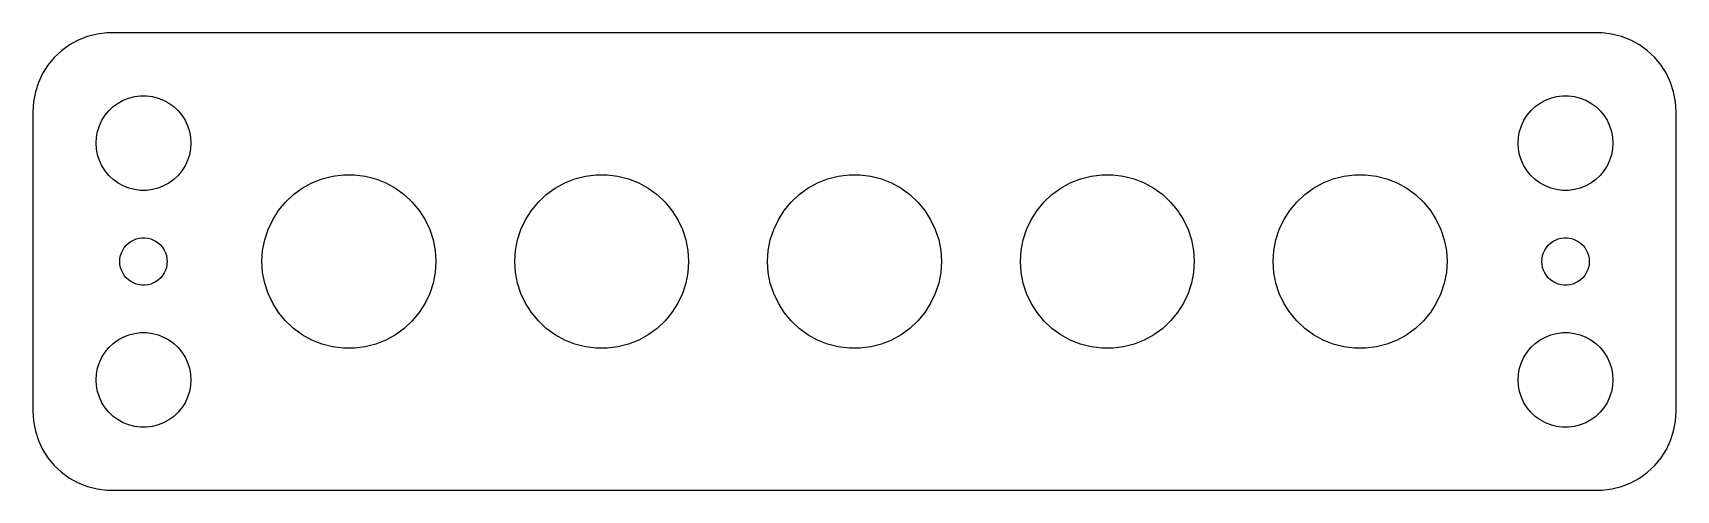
# Model space of a CAD drawing. Header units: metres. Extents: x -52 to 52, y 25 to 53.
import ezdxf

# ---------------------------------------------------------------- set-up
doc = ezdxf.new("R2010")
doc.units = ezdxf.units.M

msp = doc.modelspace()

# ---------------------------------------------------------------- linework, layer by layer
for p, q in [((-48.5451, 53.2553), (-49.1289, 53.0241)), ((-47.9369, 53.4114), (-48.5451, 53.2553)), ((-47.3139, 53.4901), (-47.9369, 53.4114)), ((47.3139, 53.4901), (-47.3139, 53.4901)), ((47.9369, 53.4114), (47.3139, 53.4901)), ((48.5451, 53.2553), (47.9369, 53.4114)), ((49.1289, 53.0241), (48.5451, 53.2553)), ((-50.1871, 52.3526), (-50.6448, 51.9227)), ((-49.6791, 52.7216), (-50.1871, 52.3526)), ((-49.1289, 53.0241), (-49.6791, 52.7216)), ((49.6791, 52.7216), (49.1289, 53.0241)), ((50.1871, 52.3526), (49.6791, 52.7216)), ((50.6448, 51.9227), (50.1871, 52.3526)), ((-51.0451, 51.4389), (-51.3815, 50.9088)), ((-50.6448, 51.9227), (-51.0451, 51.4389)), ((51.0451, 51.4389), (50.6448, 51.9227)), ((51.3815, 50.9088), (51.0451, 51.4389)), ((-51.6489, 50.3406), (-51.8429, 49.7434)), ((-51.3815, 50.9088), (-51.6489, 50.3406)), ((51.6489, 50.3406), (51.3815, 50.9088)), ((51.8429, 49.7434), (51.6489, 50.3406)), ((-51.9606, 49.1267), (-52, 48.5)), ((-51.8429, 49.7434), (-51.9606, 49.1267)), ((-46.9123, 48.8115), (-46.6075, 49.033)), ((-46.6075, 49.033), (-46.2773, 49.2145)), ((-46.2773, 49.2145), (-45.927, 49.3532)), ((-45.927, 49.3532), (-45.5621, 49.4469)), ((-45.5621, 49.4469), (-45.1884, 49.4941)), ((-45.1884, 49.4941), (-44.8116, 49.4941)), ((-44.8116, 49.4941), (-44.4379, 49.4469)), ((-44.4379, 49.4469), (-44.0729, 49.3532)), ((-44.0729, 49.3532), (-43.7227, 49.2145)), ((-43.7227, 49.2145), (-43.3925, 49.033)), ((-43.3925, 49.033), (-43.0877, 48.8115)), ((43.0877, 48.8115), (43.3925, 49.033)), ((43.3925, 49.033), (43.7227, 49.2145)), ((43.7227, 49.2145), (44.0729, 49.3532)), ((44.0729, 49.3532), (44.4379, 49.4469)), ((44.4379, 49.4469), (44.8116, 49.4941)), ((44.8116, 49.4941), (45.1884, 49.4941)), ((45.1884, 49.4941), (45.5621, 49.4469)), ((45.5621, 49.4469), (45.927, 49.3532)), ((45.927, 49.3532), (46.2773, 49.2145)), ((46.2773, 49.2145), (46.6075, 49.033)), ((46.6075, 49.033), (46.9123, 48.8115)), ((51.9606, 49.1267), (51.8429, 49.7434)), ((52, 48.5), (51.9606, 49.1267)), ((-52, 48.5), (-52, 29.5)), ((-47.7893, 47.6044), (-47.6289, 47.9453)), ((-47.6289, 47.9453), (-47.427, 48.2634)), ((-47.427, 48.2634), (-47.1869, 48.5536)), ((-47.1869, 48.5536), (-46.9123, 48.8115)), ((-43.0877, 48.8115), (-42.8131, 48.5536)), ((-42.8131, 48.5536), (-42.5729, 48.2634)), ((-42.5729, 48.2634), (-42.3711, 47.9453)), ((-42.3711, 47.9453), (-42.2107, 47.6044)), ((42.2107, 47.6044), (42.3711, 47.9453)), ((42.3711, 47.9453), (42.5729, 48.2634)), ((42.5729, 48.2634), (42.8131, 48.5536)), ((42.8131, 48.5536), (43.0877, 48.8115)), ((46.9123, 48.8115), (47.1869, 48.5536)), ((47.1869, 48.5536), (47.427, 48.2634)), ((47.427, 48.2634), (47.6289, 47.9453)), ((47.6289, 47.9453), (47.7893, 47.6044)), ((52, 29.5), (52, 48.5)), ((-48, 46.5), (-47.9763, 46.876)), ((-47.9763, 46.876), (-47.9057, 47.2461)), ((-47.9057, 47.2461), (-47.7893, 47.6044)), ((-42.2107, 47.6044), (-42.0942, 47.2461)), ((-42.0942, 47.2461), (-42.0237, 46.876)), ((-42.0237, 46.876), (-42, 46.5)), ((42, 46.5), (42.0237, 46.876)), ((42.0237, 46.876), (42.0942, 47.2461)), ((42.0942, 47.2461), (42.2107, 47.6044)), ((47.7893, 47.6044), (47.9057, 47.2461)), ((47.9057, 47.2461), (47.9763, 46.876)), ((47.9763, 46.876), (48, 46.5)), ((-47.9763, 46.124), (-48, 46.5)), ((-47.9057, 45.7539), (-47.9763, 46.124)), ((-42.0237, 46.124), (-42.0942, 45.7539)), ((-42, 46.5), (-42.0237, 46.124)), ((42.0237, 46.124), (42, 46.5)), ((42.0942, 45.7539), (42.0237, 46.124)), ((47.9763, 46.124), (47.9057, 45.7539)), ((48, 46.5), (47.9763, 46.124)), ((-47.7893, 45.3956), (-47.9057, 45.7539)), ((-47.6289, 45.0547), (-47.7893, 45.3956)), ((-47.427, 44.7366), (-47.6289, 45.0547)), ((-47.1869, 44.4464), (-47.427, 44.7366)), ((-42.5729, 44.7366), (-42.8131, 44.4464)), ((-42.3711, 45.0547), (-42.5729, 44.7366)), ((-42.2107, 45.3956), (-42.3711, 45.0547)), ((-42.0942, 45.7539), (-42.2107, 45.3956)), ((42.2107, 45.3956), (42.0942, 45.7539)), ((42.3711, 45.0547), (42.2107, 45.3956)), ((42.5729, 44.7366), (42.3711, 45.0547)), ((42.8131, 44.4464), (42.5729, 44.7366)), ((47.427, 44.7366), (47.1869, 44.4464)), ((47.6289, 45.0547), (47.427, 44.7366)), ((47.7893, 45.3956), (47.6289, 45.0547)), ((47.9057, 45.7539), (47.7893, 45.3956)), ((-46.9123, 44.1884), (-47.1869, 44.4464)), ((-46.6075, 43.967), (-46.9123, 44.1884)), ((-46.2773, 43.7855), (-46.6075, 43.967)), ((-45.927, 43.6468), (-46.2773, 43.7855)), ((-43.7227, 43.7855), (-44.0729, 43.6468)), ((-43.3925, 43.967), (-43.7227, 43.7855)), ((-43.0877, 44.1884), (-43.3925, 43.967)), ((-42.8131, 44.4464), (-43.0877, 44.1884)), ((-34.947, 43.6438), (-34.3418, 43.9765)), ((-34.3418, 43.9765), (-33.6996, 44.2308)), ((-33.6996, 44.2308), (-33.0306, 44.4026)), ((-33.0306, 44.4026), (-32.3453, 44.4891)), ((-32.3453, 44.4891), (-31.6546, 44.4891)), ((-31.6546, 44.4891), (-30.9694, 44.4026)), ((-30.9694, 44.4026), (-30.3004, 44.2308)), ((-30.3004, 44.2308), (-29.6582, 43.9765)), ((-29.6582, 43.9765), (-29.0529, 43.6438)), ((-18.947, 43.6438), (-18.3418, 43.9765)), ((-18.3418, 43.9765), (-17.6996, 44.2308)), ((-17.6996, 44.2308), (-17.0306, 44.4026)), ((-17.0306, 44.4026), (-16.3453, 44.4891)), ((-16.3453, 44.4891), (-15.6546, 44.4891)), ((-15.6546, 44.4891), (-14.9694, 44.4026)), ((-14.9694, 44.4026), (-14.3004, 44.2308)), ((-14.3004, 44.2308), (-13.6582, 43.9765)), ((-13.6582, 43.9765), (-13.0529, 43.6438)), ((-2.94704, 43.6438), (-2.34178, 43.9765)), ((-2.34178, 43.9765), (-1.69958, 44.2308)), ((-1.69958, 44.2308), (-1.03059, 44.4026)), ((-1.03059, 44.4026), (-0.34534, 44.4891)), ((-0.34534, 44.4891), (0.34534, 44.4891)), ((0.34534, 44.4891), (1.03059, 44.4026)), ((1.03059, 44.4026), (1.69958, 44.2308)), ((1.69958, 44.2308), (2.34178, 43.9765)), ((2.34178, 43.9765), (2.94704, 43.6438)), ((13.0529, 43.6438), (13.6582, 43.9765)), ((13.6582, 43.9765), (14.3004, 44.2308)), ((14.3004, 44.2308), (14.9694, 44.4026)), ((14.9694, 44.4026), (15.6546, 44.4891)), ((15.6546, 44.4891), (16.3453, 44.4891)), ((16.3453, 44.4891), (17.0306, 44.4026)), ((17.0306, 44.4026), (17.6996, 44.2308)), ((17.6996, 44.2308), (18.3418, 43.9765)), ((18.3418, 43.9765), (18.947, 43.6438)), ((29.0529, 43.6438), (29.6582, 43.9765)), ((29.6582, 43.9765), (30.3004, 44.2308)), ((30.3004, 44.2308), (30.9694, 44.4026)), ((30.9694, 44.4026), (31.6546, 44.4891)), ((31.6546, 44.4891), (32.3453, 44.4891)), ((32.3453, 44.4891), (33.0306, 44.4026)), ((33.0306, 44.4026), (33.6996, 44.2308)), ((33.6996, 44.2308), (34.3418, 43.9765)), ((34.3418, 43.9765), (34.947, 43.6438)), ((43.0877, 44.1884), (42.8131, 44.4464)), ((43.3925, 43.967), (43.0877, 44.1884)), ((43.7227, 43.7855), (43.3925, 43.967)), ((44.0729, 43.6468), (43.7227, 43.7855)), ((46.2773, 43.7855), (45.927, 43.6468)), ((46.6075, 43.967), (46.2773, 43.7855)), ((46.9123, 44.1884), (46.6075, 43.967)), ((47.1869, 44.4464), (46.9123, 44.1884)), ((-45.5621, 43.5531), (-45.927, 43.6468)), ((-45.1884, 43.5059), (-45.5621, 43.5531)), ((-44.8116, 43.5059), (-45.1884, 43.5059)), ((-44.4379, 43.5531), (-44.8116, 43.5059)), ((-44.0729, 43.6468), (-44.4379, 43.5531)), ((-36.4496, 42.2328), (-36.0093, 42.765)), ((-36.0093, 42.765), (-35.5058, 43.2378)), ((-35.5058, 43.2378), (-34.947, 43.6438)), ((-29.0529, 43.6438), (-28.4942, 43.2378)), ((-28.4942, 43.2378), (-27.9907, 42.765)), ((-27.9907, 42.765), (-27.5504, 42.2328)), ((-20.4496, 42.2328), (-20.0093, 42.765)), ((-20.0093, 42.765), (-19.5058, 43.2378)), ((-19.5058, 43.2378), (-18.947, 43.6438)), ((-13.0529, 43.6438), (-12.4942, 43.2378)), ((-12.4942, 43.2378), (-11.9907, 42.765)), ((-11.9907, 42.765), (-11.5504, 42.2328)), ((-4.44958, 42.2328), (-4.00932, 42.765)), ((-4.00932, 42.765), (-3.50583, 43.2378)), ((-3.50583, 43.2378), (-2.94704, 43.6438)), ((2.94704, 43.6438), (3.50583, 43.2378)), ((3.50583, 43.2378), (4.00932, 42.765)), ((4.00932, 42.765), (4.44958, 42.2328)), ((11.5504, 42.2328), (11.9907, 42.765)), ((11.9907, 42.765), (12.4942, 43.2378)), ((12.4942, 43.2378), (13.0529, 43.6438)), ((18.947, 43.6438), (19.5058, 43.2378)), ((19.5058, 43.2378), (20.0093, 42.765)), ((20.0093, 42.765), (20.4496, 42.2328)), ((27.5504, 42.2328), (27.9907, 42.765)), ((27.9907, 42.765), (28.4942, 43.2378)), ((28.4942, 43.2378), (29.0529, 43.6438)), ((34.947, 43.6438), (35.5058, 43.2378)), ((35.5058, 43.2378), (36.0093, 42.765)), ((36.0093, 42.765), (36.4496, 42.2328)), ((44.4379, 43.5531), (44.0729, 43.6468)), ((44.8116, 43.5059), (44.4379, 43.5531)), ((45.1884, 43.5059), (44.8116, 43.5059)), ((45.5621, 43.5531), (45.1884, 43.5059)), ((45.927, 43.6468), (45.5621, 43.5531)), ((-37.1138, 41.0247), (-36.8197, 41.6496)), ((-36.8197, 41.6496), (-36.4496, 42.2328)), ((-27.5504, 42.2328), (-27.1803, 41.6496)), ((-27.1803, 41.6496), (-26.8862, 41.0247)), ((-21.1138, 41.0247), (-20.8197, 41.6496)), ((-20.8197, 41.6496), (-20.4496, 42.2328)), ((-11.5504, 42.2328), (-11.1803, 41.6496)), ((-11.1803, 41.6496), (-10.8862, 41.0247)), ((-5.11377, 41.0247), (-4.81967, 41.6496)), ((-4.81967, 41.6496), (-4.44958, 42.2328)), ((4.44958, 42.2328), (4.81967, 41.6496)), ((4.81967, 41.6496), (5.11377, 41.0247)), ((10.8862, 41.0247), (11.1803, 41.6496)), ((11.1803, 41.6496), (11.5504, 42.2328)), ((20.4496, 42.2328), (20.8197, 41.6496)), ((20.8197, 41.6496), (21.1138, 41.0247)), ((26.8862, 41.0247), (27.1803, 41.6496)), ((27.1803, 41.6496), (27.5504, 42.2328)), ((36.4496, 42.2328), (36.8197, 41.6496)), ((36.8197, 41.6496), (37.1138, 41.0247)), ((-37.3272, 40.3678), (-37.1138, 41.0247)), ((-26.8862, 41.0247), (-26.6728, 40.3678)), ((-21.3272, 40.3678), (-21.1138, 41.0247)), ((-10.8862, 41.0247), (-10.6728, 40.3678)), ((-5.32719, 40.3678), (-5.11377, 41.0247)), ((5.11377, 41.0247), (5.32719, 40.3678)), ((10.6728, 40.3678), (10.8862, 41.0247)), ((21.1138, 41.0247), (21.3272, 40.3678)), ((26.6728, 40.3678), (26.8862, 41.0247)), ((37.1138, 41.0247), (37.3272, 40.3678)), ((-46.4529, 39.373), (-46.3947, 39.5522)), ((-46.3947, 39.5522), (-46.3145, 39.7226)), ((-46.3145, 39.7226), (-46.2135, 39.8817)), ((-46.2135, 39.8817), (-46.0934, 40.0268)), ((-46.0934, 40.0268), (-45.9561, 40.1558)), ((-45.9561, 40.1558), (-45.8037, 40.2665)), ((-45.8037, 40.2665), (-45.6387, 40.3572)), ((-45.6387, 40.3572), (-45.4635, 40.4266)), ((-45.4635, 40.4266), (-45.2811, 40.4734)), ((-45.2811, 40.4734), (-45.0942, 40.497)), ((-45.0942, 40.497), (-44.9058, 40.497)), ((-44.9058, 40.497), (-44.7189, 40.4734)), ((-44.7189, 40.4734), (-44.5365, 40.4266)), ((-44.5365, 40.4266), (-44.3613, 40.3572)), ((-44.3613, 40.3572), (-44.1963, 40.2665)), ((-44.1963, 40.2665), (-44.0439, 40.1558)), ((-44.0439, 40.1558), (-43.9065, 40.0268)), ((-43.9065, 40.0268), (-43.7865, 39.8817)), ((-43.7865, 39.8817), (-43.6855, 39.7226)), ((-43.6855, 39.7226), (-43.6053, 39.5522)), ((-43.6053, 39.5522), (-43.5471, 39.373)), ((-37.5, 39), (-37.4566, 39.6893)), ((-37.4566, 39.6893), (-37.3272, 40.3678)), ((-26.6728, 40.3678), (-26.5434, 39.6893)), ((-26.5434, 39.6893), (-26.5, 39)), ((-21.5, 39), (-21.4566, 39.6893)), ((-21.4566, 39.6893), (-21.3272, 40.3678)), ((-10.6728, 40.3678), (-10.5434, 39.6893)), ((-10.5434, 39.6893), (-10.5, 39)), ((-5.5, 39), (-5.45662, 39.6893)), ((-5.45662, 39.6893), (-5.32719, 40.3678)), ((5.32719, 40.3678), (5.45662, 39.6893)), ((5.45662, 39.6893), (5.5, 39)), ((10.5, 39), (10.5434, 39.6893)), ((10.5434, 39.6893), (10.6728, 40.3678)), ((21.3272, 40.3678), (21.4566, 39.6893)), ((21.4566, 39.6893), (21.5, 39)), ((26.5, 39), (26.5434, 39.6893)), ((26.5434, 39.6893), (26.6728, 40.3678)), ((37.3272, 40.3678), (37.4566, 39.6893)), ((37.4566, 39.6893), (37.5, 39)), ((43.5471, 39.373), (43.6053, 39.5522)), ((43.6053, 39.5522), (43.6855, 39.7226)), ((43.6855, 39.7226), (43.7865, 39.8817)), ((43.7865, 39.8817), (43.9065, 40.0268)), ((43.9065, 40.0268), (44.0439, 40.1558)), ((44.0439, 40.1558), (44.1963, 40.2665)), ((44.1963, 40.2665), (44.3613, 40.3572)), ((44.3613, 40.3572), (44.5365, 40.4266)), ((44.5365, 40.4266), (44.7189, 40.4734)), ((44.7189, 40.4734), (44.9058, 40.497)), ((44.9058, 40.497), (45.0942, 40.497)), ((45.0942, 40.497), (45.2811, 40.4734)), ((45.2811, 40.4734), (45.4635, 40.4266)), ((45.4635, 40.4266), (45.6387, 40.3572)), ((45.6387, 40.3572), (45.8037, 40.2665)), ((45.8037, 40.2665), (45.9561, 40.1558)), ((45.9561, 40.1558), (46.0934, 40.0268)), ((46.0934, 40.0268), (46.2135, 39.8817)), ((46.2135, 39.8817), (46.3145, 39.7226)), ((46.3145, 39.7226), (46.3947, 39.5522)), ((46.3947, 39.5522), (46.4529, 39.373)), ((-46.5, 39), (-46.4882, 39.188)), ((-46.4882, 38.812), (-46.5, 39)), ((-46.4882, 39.188), (-46.4529, 39.373)), ((-46.4529, 38.627), (-46.4882, 38.812)), ((-46.3947, 38.4478), (-46.4529, 38.627)), ((-43.5471, 38.627), (-43.6053, 38.4478)), ((-43.5471, 39.373), (-43.5118, 39.188)), ((-43.5118, 38.812), (-43.5471, 38.627)), ((-43.5118, 39.188), (-43.5, 39)), ((-43.5, 39), (-43.5118, 38.812)), ((-37.4566, 38.3107), (-37.5, 39)), ((-26.5, 39), (-26.5434, 38.3107)), ((-21.4566, 38.3107), (-21.5, 39)), ((-10.5, 39), (-10.5434, 38.3107)), ((-5.45662, 38.3107), (-5.5, 39)), ((5.5, 39), (5.45662, 38.3107)), ((10.5434, 38.3107), (10.5, 39)), ((21.5, 39), (21.4566, 38.3107)), ((26.5434, 38.3107), (26.5, 39)), ((37.5, 39), (37.4566, 38.3107)), ((43.5, 39), (43.5118, 39.188)), ((43.5118, 38.812), (43.5, 39)), ((43.5118, 39.188), (43.5471, 39.373)), ((43.5471, 38.627), (43.5118, 38.812)), ((43.6053, 38.4478), (43.5471, 38.627)), ((46.4529, 38.627), (46.3947, 38.4478)), ((46.4529, 39.373), (46.4882, 39.188)), ((46.4882, 38.812), (46.4529, 38.627)), ((46.4882, 39.188), (46.5, 39)), ((46.5, 39), (46.4882, 38.812)), ((-46.3145, 38.2774), (-46.3947, 38.4478)), ((-46.2135, 38.1183), (-46.3145, 38.2774)), ((-46.0934, 37.9732), (-46.2135, 38.1183)), ((-45.9561, 37.8442), (-46.0934, 37.9732)), ((-45.8037, 37.7335), (-45.9561, 37.8442)), ((-45.6387, 37.6428), (-45.8037, 37.7335)), ((-45.4635, 37.5734), (-45.6387, 37.6428)), ((-45.2811, 37.5266), (-45.4635, 37.5734)), ((-45.0942, 37.503), (-45.2811, 37.5266)), ((-44.9058, 37.503), (-45.0942, 37.503)), ((-44.7189, 37.5266), (-44.9058, 37.503)), ((-44.5365, 37.5734), (-44.7189, 37.5266)), ((-44.3613, 37.6428), (-44.5365, 37.5734)), ((-44.1963, 37.7335), (-44.3613, 37.6428)), ((-44.0439, 37.8442), (-44.1963, 37.7335)), ((-43.9065, 37.9732), (-44.0439, 37.8442)), ((-43.7865, 38.1183), (-43.9065, 37.9732)), ((-43.6855, 38.2774), (-43.7865, 38.1183)), ((-43.6053, 38.4478), (-43.6855, 38.2774)), ((-37.3272, 37.6322), (-37.4566, 38.3107)), ((-37.1138, 36.9753), (-37.3272, 37.6322)), ((-26.6728, 37.6322), (-26.8862, 36.9753)), ((-26.5434, 38.3107), (-26.6728, 37.6322)), ((-21.3272, 37.6322), (-21.4566, 38.3107)), ((-21.1138, 36.9753), (-21.3272, 37.6322)), ((-10.6728, 37.6322), (-10.8862, 36.9753)), ((-10.5434, 38.3107), (-10.6728, 37.6322)), ((-5.32719, 37.6322), (-5.45662, 38.3107)), ((-5.11377, 36.9753), (-5.32719, 37.6322)), ((5.32719, 37.6322), (5.11377, 36.9753)), ((5.45662, 38.3107), (5.32719, 37.6322)), ((10.6728, 37.6322), (10.5434, 38.3107)), ((10.8862, 36.9753), (10.6728, 37.6322)), ((21.3272, 37.6322), (21.1138, 36.9753)), ((21.4566, 38.3107), (21.3272, 37.6322)), ((26.6728, 37.6322), (26.5434, 38.3107)), ((26.8862, 36.9753), (26.6728, 37.6322)), ((37.3272, 37.6322), (37.1138, 36.9753)), ((37.4566, 38.3107), (37.3272, 37.6322)), ((43.6855, 38.2774), (43.6053, 38.4478)), ((43.7865, 38.1183), (43.6855, 38.2774)), ((43.9065, 37.9732), (43.7865, 38.1183)), ((44.0439, 37.8442), (43.9065, 37.9732)), ((44.1963, 37.7335), (44.0439, 37.8442)), ((44.3613, 37.6428), (44.1963, 37.7335)), ((44.5365, 37.5734), (44.3613, 37.6428)), ((44.7189, 37.5266), (44.5365, 37.5734)), ((44.9058, 37.503), (44.7189, 37.5266)), ((45.0942, 37.503), (44.9058, 37.503)), ((45.2811, 37.5266), (45.0942, 37.503)), ((45.4635, 37.5734), (45.2811, 37.5266)), ((45.6387, 37.6428), (45.4635, 37.5734)), ((45.8037, 37.7335), (45.6387, 37.6428)), ((45.9561, 37.8442), (45.8037, 37.7335)), ((46.0934, 37.9732), (45.9561, 37.8442)), ((46.2135, 38.1183), (46.0934, 37.9732)), ((46.3145, 38.2774), (46.2135, 38.1183)), ((46.3947, 38.4478), (46.3145, 38.2774)), ((-36.8197, 36.3504), (-37.1138, 36.9753)), ((-26.8862, 36.9753), (-27.1803, 36.3504)), ((-20.8197, 36.3504), (-21.1138, 36.9753)), ((-10.8862, 36.9753), (-11.1803, 36.3504)), ((-4.81967, 36.3504), (-5.11377, 36.9753)), ((5.11377, 36.9753), (4.81967, 36.3504)), ((11.1803, 36.3504), (10.8862, 36.9753)), ((21.1138, 36.9753), (20.8197, 36.3504)), ((27.1803, 36.3504), (26.8862, 36.9753)), ((37.1138, 36.9753), (36.8197, 36.3504)), ((-36.4496, 35.7672), (-36.8197, 36.3504)), ((-36.0093, 35.235), (-36.4496, 35.7672)), ((-27.5504, 35.7672), (-27.9907, 35.235)), ((-27.1803, 36.3504), (-27.5504, 35.7672)), ((-20.4496, 35.7672), (-20.8197, 36.3504)), ((-20.0093, 35.235), (-20.4496, 35.7672)), ((-11.5504, 35.7672), (-11.9907, 35.235)), ((-11.1803, 36.3504), (-11.5504, 35.7672)), ((-4.44958, 35.7672), (-4.81967, 36.3504)), ((-4.00932, 35.235), (-4.44958, 35.7672)), ((4.44958, 35.7672), (4.00932, 35.235)), ((4.81967, 36.3504), (4.44958, 35.7672)), ((11.5504, 35.7672), (11.1803, 36.3504)), ((11.9907, 35.235), (11.5504, 35.7672)), ((20.4496, 35.7672), (20.0093, 35.235)), ((20.8197, 36.3504), (20.4496, 35.7672)), ((27.5504, 35.7672), (27.1803, 36.3504)), ((27.9907, 35.235), (27.5504, 35.7672)), ((36.4496, 35.7672), (36.0093, 35.235)), ((36.8197, 36.3504), (36.4496, 35.7672)), ((-46.2773, 34.2145), (-45.927, 34.3532)), ((-45.927, 34.3532), (-45.5621, 34.4469)), ((-45.5621, 34.4469), (-45.1884, 34.4941)), ((-45.1884, 34.4941), (-44.8116, 34.4941)), ((-44.8116, 34.4941), (-44.4379, 34.4469)), ((-44.4379, 34.4469), (-44.0729, 34.3532)), ((-44.0729, 34.3532), (-43.7227, 34.2145)), ((-35.5058, 34.7622), (-36.0093, 35.235)), ((-34.947, 34.3562), (-35.5058, 34.7622)), ((-34.3418, 34.0235), (-34.947, 34.3562)), ((-29.0529, 34.3562), (-29.6582, 34.0235)), ((-28.4942, 34.7622), (-29.0529, 34.3562)), ((-27.9907, 35.235), (-28.4942, 34.7622)), ((-19.5058, 34.7622), (-20.0093, 35.235)), ((-18.947, 34.3562), (-19.5058, 34.7622)), ((-18.3418, 34.0235), (-18.947, 34.3562)), ((-13.0529, 34.3562), (-13.6582, 34.0235)), ((-12.4942, 34.7622), (-13.0529, 34.3562)), ((-11.9907, 35.235), (-12.4942, 34.7622)), ((-3.50583, 34.7622), (-4.00932, 35.235)), ((-2.94704, 34.3562), (-3.50583, 34.7622)), ((-2.34178, 34.0235), (-2.94704, 34.3562)), ((2.94704, 34.3562), (2.34178, 34.0235)), ((3.50583, 34.7622), (2.94704, 34.3562)), ((4.00932, 35.235), (3.50583, 34.7622)), ((12.4942, 34.7622), (11.9907, 35.235)), ((13.0529, 34.3562), (12.4942, 34.7622)), ((13.6582, 34.0235), (13.0529, 34.3562)), ((18.947, 34.3562), (18.3418, 34.0235)), ((19.5058, 34.7622), (18.947, 34.3562)), ((20.0093, 35.235), (19.5058, 34.7622)), ((28.4942, 34.7622), (27.9907, 35.235)), ((29.0529, 34.3562), (28.4942, 34.7622)), ((29.6582, 34.0235), (29.0529, 34.3562)), ((34.947, 34.3562), (34.3418, 34.0235)), ((35.5058, 34.7622), (34.947, 34.3562)), ((36.0093, 35.235), (35.5058, 34.7622)), ((43.7227, 34.2145), (44.0729, 34.3532)), ((44.0729, 34.3532), (44.4379, 34.4469)), ((44.4379, 34.4469), (44.8116, 34.4941)), ((44.8116, 34.4941), (45.1884, 34.4941)), ((45.1884, 34.4941), (45.5621, 34.4469)), ((45.5621, 34.4469), (45.927, 34.3532)), ((45.927, 34.3532), (46.2773, 34.2145)), ((-47.427, 33.2634), (-47.1869, 33.5536)), ((-47.1869, 33.5536), (-46.9123, 33.8116)), ((-46.9123, 33.8116), (-46.6075, 34.033)), ((-46.6075, 34.033), (-46.2773, 34.2145)), ((-43.7227, 34.2145), (-43.3925, 34.033)), ((-43.3925, 34.033), (-43.0877, 33.8116)), ((-43.0877, 33.8116), (-42.8131, 33.5536)), ((-42.8131, 33.5536), (-42.5729, 33.2634)), ((-33.6996, 33.7692), (-34.3418, 34.0235)), ((-33.0306, 33.5974), (-33.6996, 33.7692)), ((-32.3453, 33.5109), (-33.0306, 33.5974)), ((-31.6546, 33.5109), (-32.3453, 33.5109)), ((-30.9694, 33.5974), (-31.6546, 33.5109)), ((-30.3004, 33.7692), (-30.9694, 33.5974)), ((-29.6582, 34.0235), (-30.3004, 33.7692)), ((-17.6996, 33.7692), (-18.3418, 34.0235)), ((-17.0306, 33.5974), (-17.6996, 33.7692)), ((-16.3453, 33.5109), (-17.0306, 33.5974)), ((-15.6546, 33.5109), (-16.3453, 33.5109)), ((-14.9694, 33.5974), (-15.6546, 33.5109)), ((-14.3004, 33.7692), (-14.9694, 33.5974)), ((-13.6582, 34.0235), (-14.3004, 33.7692)), ((-1.69958, 33.7692), (-2.34178, 34.0235)), ((-1.03059, 33.5974), (-1.69958, 33.7692)), ((-0.34534, 33.5109), (-1.03059, 33.5974)), ((0.34534, 33.5109), (-0.34534, 33.5109)), ((1.03059, 33.5974), (0.34534, 33.5109)), ((1.69958, 33.7692), (1.03059, 33.5974)), ((2.34178, 34.0235), (1.69958, 33.7692)), ((14.3004, 33.7692), (13.6582, 34.0235)), ((14.9694, 33.5974), (14.3004, 33.7692)), ((15.6546, 33.5109), (14.9694, 33.5974)), ((16.3453, 33.5109), (15.6546, 33.5109)), ((17.0306, 33.5974), (16.3453, 33.5109)), ((17.6996, 33.7692), (17.0306, 33.5974)), ((18.3418, 34.0235), (17.6996, 33.7692)), ((30.3004, 33.7692), (29.6582, 34.0235)), ((30.9694, 33.5974), (30.3004, 33.7692)), ((31.6546, 33.5109), (30.9694, 33.5974)), ((32.3453, 33.5109), (31.6546, 33.5109)), ((33.0306, 33.5974), (32.3453, 33.5109)), ((33.6996, 33.7692), (33.0306, 33.5974)), ((34.3418, 34.0235), (33.6996, 33.7692)), ((42.5729, 33.2634), (42.8131, 33.5536)), ((42.8131, 33.5536), (43.0877, 33.8116)), ((43.0877, 33.8116), (43.3925, 34.033)), ((43.3925, 34.033), (43.7227, 34.2145)), ((46.2773, 34.2145), (46.6075, 34.033)), ((46.6075, 34.033), (46.9123, 33.8116)), ((46.9123, 33.8116), (47.1869, 33.5536)), ((47.1869, 33.5536), (47.427, 33.2634)), ((-47.9763, 31.876), (-47.9057, 32.2461)), ((-47.9057, 32.2461), (-47.7893, 32.6044)), ((-47.7893, 32.6044), (-47.6289, 32.9453)), ((-47.6289, 32.9453), (-47.427, 33.2634)), ((-42.5729, 33.2634), (-42.3711, 32.9453)), ((-42.3711, 32.9453), (-42.2107, 32.6044)), ((-42.2107, 32.6044), (-42.0942, 32.2461)), ((-42.0942, 32.2461), (-42.0237, 31.876)), ((42.0237, 31.876), (42.0942, 32.2461)), ((42.0942, 32.2461), (42.2107, 32.6044)), ((42.2107, 32.6044), (42.3711, 32.9453)), ((42.3711, 32.9453), (42.5729, 33.2634)), ((47.427, 33.2634), (47.6289, 32.9453)), ((47.6289, 32.9453), (47.7893, 32.6044)), ((47.7893, 32.6044), (47.9057, 32.2461)), ((47.9057, 32.2461), (47.9763, 31.876)), ((-48, 31.5), (-47.9763, 31.876)), ((-47.9763, 31.124), (-48, 31.5)), ((-42.0237, 31.876), (-42, 31.5)), ((-42, 31.5), (-42.0237, 31.124)), ((42, 31.5), (42.0237, 31.876)), ((42.0237, 31.124), (42, 31.5)), ((47.9763, 31.876), (48, 31.5)), ((48, 31.5), (47.9763, 31.124)), ((-47.9057, 30.7539), (-47.9763, 31.124)), ((-47.7893, 30.3956), (-47.9057, 30.7539)), ((-47.6289, 30.0547), (-47.7893, 30.3956)), ((-42.2107, 30.3956), (-42.3711, 30.0547)), ((-42.0942, 30.7539), (-42.2107, 30.3956)), ((-42.0237, 31.124), (-42.0942, 30.7539)), ((42.0942, 30.7539), (42.0237, 31.124)), ((42.2107, 30.3956), (42.0942, 30.7539)), ((42.3711, 30.0547), (42.2107, 30.3956)), ((47.7893, 30.3956), (47.6289, 30.0547)), ((47.9057, 30.7539), (47.7893, 30.3956)), ((47.9763, 31.124), (47.9057, 30.7539)), ((-52, 29.5), (-51.9606, 28.8733)), ((-47.427, 29.7366), (-47.6289, 30.0547)), ((-47.1869, 29.4464), (-47.427, 29.7366)), ((-46.9123, 29.1885), (-47.1869, 29.4464)), ((-46.6075, 28.967), (-46.9123, 29.1885)), ((-43.0877, 29.1885), (-43.3925, 28.967)), ((-42.8131, 29.4464), (-43.0877, 29.1885)), ((-42.5729, 29.7366), (-42.8131, 29.4464)), ((-42.3711, 30.0547), (-42.5729, 29.7366)), ((42.5729, 29.7366), (42.3711, 30.0547)), ((42.8131, 29.4464), (42.5729, 29.7366)), ((43.0877, 29.1885), (42.8131, 29.4464)), ((43.3925, 28.967), (43.0877, 29.1885)), ((46.9123, 29.1885), (46.6075, 28.967)), ((47.1869, 29.4464), (46.9123, 29.1885)), ((47.427, 29.7366), (47.1869, 29.4464)), ((47.6289, 30.0547), (47.427, 29.7366)), ((51.9606, 28.8733), (52, 29.5)), ((-51.9606, 28.8733), (-51.8429, 28.2566)), ((-51.8429, 28.2566), (-51.6489, 27.6594)), ((-46.2773, 28.7855), (-46.6075, 28.967)), ((-45.927, 28.6468), (-46.2773, 28.7855)), ((-45.5621, 28.5531), (-45.927, 28.6468)), ((-45.1884, 28.5059), (-45.5621, 28.5531)), ((-44.8116, 28.5059), (-45.1884, 28.5059)), ((-44.4379, 28.5531), (-44.8116, 28.5059)), ((-44.0729, 28.6468), (-44.4379, 28.5531)), ((-43.7227, 28.7855), (-44.0729, 28.6468)), ((-43.3925, 28.967), (-43.7227, 28.7855)), ((43.7227, 28.7855), (43.3925, 28.967)), ((44.0729, 28.6468), (43.7227, 28.7855)), ((44.4379, 28.5531), (44.0729, 28.6468)), ((44.8116, 28.5059), (44.4379, 28.5531)), ((45.1884, 28.5059), (44.8116, 28.5059)), ((45.5621, 28.5531), (45.1884, 28.5059)), ((45.927, 28.6468), (45.5621, 28.5531)), ((46.2773, 28.7855), (45.927, 28.6468)), ((46.6075, 28.967), (46.2773, 28.7855)), ((51.6489, 27.6594), (51.8429, 28.2566)), ((51.8429, 28.2566), (51.9606, 28.8733)), ((-51.6489, 27.6594), (-51.3815, 27.0912)), ((-51.3815, 27.0912), (-51.0451, 26.5611)), ((51.0451, 26.5611), (51.3815, 27.0912)), ((51.3815, 27.0912), (51.6489, 27.6594)), ((-51.0451, 26.5611), (-50.6448, 26.0773)), ((-50.6448, 26.0773), (-50.1871, 25.6474)), ((50.1871, 25.6474), (50.6448, 26.0773)), ((50.6448, 26.0773), (51.0451, 26.5611)), ((-50.1871, 25.6474), (-49.6791, 25.2784)), ((-49.6791, 25.2784), (-49.1289, 24.9759)), ((-49.1289, 24.9759), (-48.5451, 24.7447)), ((48.5451, 24.7447), (49.1289, 24.9759)), ((49.1289, 24.9759), (49.6791, 25.2784)), ((49.6791, 25.2784), (50.1871, 25.6474)), ((-48.5451, 24.7447), (-47.9369, 24.5886)), ((-47.9369, 24.5886), (-47.3139, 24.5099)), ((-47.3139, 24.5099), (47.3139, 24.5099)), ((47.3139, 24.5099), (47.9369, 24.5886)), ((47.9369, 24.5886), (48.5451, 24.7447))]:
    msp.add_line(p, q)

doc.saveas('drawing.dxf')
